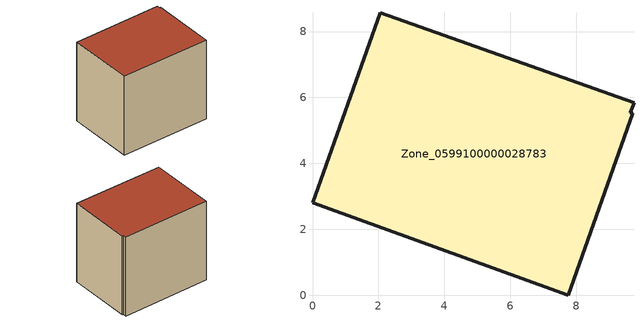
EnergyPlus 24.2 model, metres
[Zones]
Zone_0599100000028783
 floor ground (C_G): 9.76,5.85 9.65,5.54 9.72,5.51 7.76,0 0,2.8 2.05,8.57 z0.5
 wall outside (C_F): 9.76,5.85 2.05,8.57 0,2.8 7.76,0 9.72,5.51 9.65,5.54 9.76,5.85 z0.5:8.08
 roof outside (C_R): 9.65,5.54 9.76,5.85 2.05,8.57 0,2.8 7.76,0 9.72,5.51 z8.08
[BUILDING]
Pand.0599100000028783: North Axis=0; Terrain=City; Loads Convergence Tolerance Value=0.04; Temperature Convergence Tolerance Value=0.4; Solar Distribution=FullExterior; Maximum Number of Warmup Days=25; Minimum Number of Warmup Days=1
[Site:Location]
Rotterdam.The.Hague.AP_ZH_NLD Design_Conditions: Latitude=51.96; Longitude=4.45; Time Zone=1; Elevation=-4.5
[SITE:GROUNDTEMPERATURE:BUILDINGSURFACE]
18, 18, 18, 18, 18, 18, 18, 18, 18, 18, 18, 18
[MATERIAL] Thermal Absorptance=0.9; Solar Absorptance=0.7; Visible Absorptance=0.7
Name | Roughness | Thickness | Conductivity | Density | Specific Heat
G.TC.1965-1974 | MediumSmooth | 0.15 | 0.882353 | 540 | 1210
F.TC.1965-1974 | Rough | 0.3 | 0.697674 | 1920 | 840
R.TC.1965-1974 | MediumRough | 0.2 | 0.232558 | 1500 | 1000
[CONSTRUCTION]
C_G: G.TC.1965-1974
C_F: F.TC.1965-1974
C_R: R.TC.1965-1974
[ZONE]
Zone_0599100000028783: Type=1; Multiplier=1; Ceiling Height=Autocalculate; Volume=Autocalculate; Floor Area=autocalculate; Part of Total Floor Area=Yes
[ZONEINFILTRATION:DESIGNFLOWRATE]
Infil_Zone_0599100000028783: Zone or ZoneList or Space or SpaceList=Zone_0599100000028783; Schedule=AlwaysOn; Design Flow Rate Calculation Method=Flow/Area; Flow Rate per Floor Area=0.003; Constant Term Coefficient=1; Temperature Term Coefficient=0; Velocity Term Coefficient=0; Velocity Squared Term Coefficient=0
[HVACTEMPLATE:ZONE:IDEALLOADSAIRSYSTEM]
Zone_0599100000028783: Maximum Heating Supply Air Temperature=50; Minimum Cooling Supply Air Temperature=13; Maximum Heating Supply Air Humidity Ratio=0.0156; Minimum Cooling Supply Air Humidity Ratio=0.0077; Heating Limit=NoLimit; Cooling Limit=NoLimit; Dehumidification Control Type=ConstantSensibleHeatRatio; Cooling Sensible Heat Ratio=0.7; Dehumidification Setpoint=60; Humidification Control Type=None; Humidification Setpoint=30; Outdoor Air Method=None; Outdoor Air Flow Rate per Person=0.00944; Outdoor Air Flow Rate per Zone Floor Area=0; Outdoor Air Flow Rate per Zone=0; Demand Controlled Ventilation Type=None; Outdoor Air Economizer Type=NoEconomizer; Heat Recovery Type=None; Sensible Heat Recovery Effectiveness=0.7; Latent Heat Recovery Effectiveness=0.65
[ZONECONTROL:THERMOSTAT]
ThermostatControl_Zone_0599100000028783: Zone or ZoneList=Zone_0599100000028783; Control Type Schedule=DualSetpointControlType; Control 1=Thermostat_Zone_0599100000028783; Temperature Difference Between Cutout And Setpoint=0
[THERMOSTATSETPOINT:DUALSETPOINT]
Thermostat_Zone_0599100000028783: Heating Setpoint Temperature Schedule=HeatingSetpoint_Zone_0599100000028783; Cooling Setpoint Temperature Schedule=CoolingSetpoint_Zone_0599100000028783
[SCHEDULE:COMPACT]
HeatingSetpoint_Zone_0599100000028783: Through: 12/31, For: AllDays, Until: 24:00, 21
CoolingSetpoint_Zone_0599100000028783: Through: 12/31, For: AllDays, Until: 24:00, 24
DualSetpointControlType: Through: 12/31, For: AllDays, Until: 24:00, 4
AlwaysOn: Through: 12/31, For: AllDays, Until: 24:00, 1
